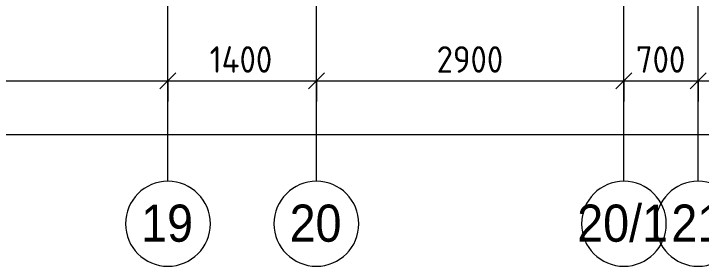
# Model space of a CAD drawing. Header units: millimetres. Extents: x 35224 to 234359, y -8553 to 29000.
# Drawn here: x 69106 to 75589, y -2706 to -329 of the extents above; entities that cross this region are included whole.
import ezdxf

# ---------------------------------------------------------------- set-up
doc = ezdxf.new("R2010")
doc.units = ezdxf.units.MM
for name, color, linetype, lineweight in [('A-ANNO-DIMS', 7, 'Continuous', 9), ('A-ANNO-DIMS-100', 7, 'Continuous', 9), ('Оси', 7, 'Continuous', 9), ('Оси-1', 7, 'Continuous', 20)]:
    doc.layers.add(name, color=color, linetype=linetype, lineweight=lineweight)
doc.styles.add('Arial', font='arial.ttf', dxfattribs={"width": 0.9, "height": 350})
doc.styles.add('ISOCPEUR', font='isocpeur.ttf', dxfattribs={"width": 0.9, "height": 250})
doc.dimstyles.new('ISO-2_5_0_9К_БОЛЬШОЙ', dxfattribs={"dimscale": 304.8, "dimtxt": 248.995294, "dimasz": 0.492126, "dimexe": 0.393701, "dimexo": 0.984252, "dimgap": 0, "dimtad": 1, "dimdec": 0, "dimrnd": 10, "dimzin": 0, "dimdsep": 46, "dimtxsty": 'ISOCPEUR', "dimblk1": 'OBLIQUE', "dimblk2": 'OBLIQUE', "dimsah": 1, "dimcen": 0.09, "dimdle": 0.393701, "dimazin": 0, "dimtfac": 1, "dimtdec": 4, "dimtix": 1, "dimtmove": 0, "dimatfit": 3, "dimfxl": 1, "dimtvp": 1, "dimtolj": 1, "dimtzin": 0, "dimarcsym": 2})

# ---------------------------------------------------------------- blocks, each defined once
blk = doc.blocks.new('Ось сетки - D8-29747960-План расстановки осветительного оборудования 3 этажа в осях 12-23')
at = {"layer": 'Оси-1'}
for start, end in [(360, 180), (180, 360)]:
    blk.add_arc((0, 0), 4, start, end, dxfattribs=at)
blk = doc.blocks.new('DIMBLOCK66-План расстановки осветительного оборудования 3 этажа в осях 12-23')
at = {"layer": 'A-ANNO-DIMS-100'}
for p, q in [((38310, -1659.4), (38310, -1345.5)), ((84560, -1659.4), (84560, -1345.5)), ((38190, -1465.5), (84680, -1465.5)), ((38310, -1465.5), (38310, -1659.4)), ((84560, -1465.5), (84560, -1659.4))]:
    blk.add_line(p, q, dxfattribs=at)
at = {"layer": 'A-ANNO-DIMS-100', "lineweight": 20}
for p, q in [((38310, -1465.5), (38385, -1390.5)), ((84560, -1465.5), (84635, -1390.5)), ((38310, -1465.5), (38235, -1540.5)), ((84560, -1465.5), (84485, -1540.5))]:
    blk.add_line(p, q, dxfattribs=at)
at = {"layer": 'A-ANNO-DIMS-100', "color": 0, "insert": (61028, -1138.9), "char_height": 250, "width": 976.828, "attachment_point": 1, "line_spacing_factor": 1.149209, "style": 'ISOCPEUR'}
blk.add_mtext('46250', dxfattribs=at)
blk = doc.blocks.new('_Oblique')
at = {"color": 0, "linetype": 'ByBlock', "lineweight": -2}
blk.add_line((-0.5, -0.5), (0.5, 0.5), dxfattribs=at)
blk = doc.blocks.new('DIMBLOCK79-План расстановки осветительного оборудования 3 этажа в осях 12-23')
at = {"layer": 'A-ANNO-DIMS-100'}
for p, q in [((66460, -1154.7), (66460, -840.7)), ((70560, -1154.7), (70560, -840.7)), ((66460, -960.7), (70560, -960.7)), ((66460, -960.7), (66460, -1154.7)), ((70560, -960.7), (70560, -1154.7))]:
    blk.add_line(p, q, dxfattribs=at)
at = {"layer": 'A-ANNO-DIMS-100', "lineweight": 20}
for p, q in [((66460, -960.7), (66535, -885.7)), ((70560, -960.7), (70635, -885.7)), ((66460, -960.7), (66385, -1035.7)), ((70560, -960.7), (70485, -1035.7))]:
    blk.add_line(p, q, dxfattribs=at)
at = {"layer": 'A-ANNO-DIMS-100', "color": 0, "insert": (68203.5, -634.1), "char_height": 250, "width": 735.494, "attachment_point": 1, "line_spacing_factor": 1.149209, "style": 'ISOCPEUR'}
blk.add_mtext('4100', dxfattribs=at)
blk = doc.blocks.new('DIMBLOCK80-План расстановки осветительного оборудования 3 этажа в осях 12-23')
at = {"layer": 'A-ANNO-DIMS-100'}
for p, q in [((70560, -1154.7), (70560, -840.7)), ((71960, -1154.7), (71960, -840.7)), ((70560, -960.7), (71960, -960.7)), ((70560, -960.7), (70560, -1154.7)), ((71960, -960.7), (71960, -1154.7))]:
    blk.add_line(p, q, dxfattribs=at)
at = {"layer": 'A-ANNO-DIMS-100', "lineweight": 20}
for p, q in [((70560, -960.7), (70635, -885.7)), ((71960, -960.7), (72035, -885.7)), ((70560, -960.7), (70485, -1035.7)), ((71960, -960.7), (71885, -1035.7))]:
    blk.add_line(p, q, dxfattribs=at)
at = {"layer": 'A-ANNO-DIMS-100', "color": 0, "insert": (70953.5, -634.1), "char_height": 250, "width": 735.494, "attachment_point": 1, "line_spacing_factor": 1.149209, "style": 'ISOCPEUR'}
blk.add_mtext('1400', dxfattribs=at)
blk = doc.blocks.new('DIMBLOCK81-План расстановки осветительного оборудования 3 этажа в осях 12-23')
at = {"layer": 'A-ANNO-DIMS-100'}
for p, q in [((71960, -1154.7), (71960, -840.7)), ((74860, -1154.7), (74860, -840.7)), ((71960, -960.7), (74860, -960.7)), ((71960, -960.7), (71960, -1154.7)), ((74860, -960.7), (74860, -1154.7))]:
    blk.add_line(p, q, dxfattribs=at)
at = {"layer": 'A-ANNO-DIMS-100', "lineweight": 20}
for p, q in [((71960, -960.7), (72035, -885.7)), ((74860, -960.7), (74935, -885.7)), ((71960, -960.7), (71885, -1035.7)), ((74860, -960.7), (74785, -1035.7))]:
    blk.add_line(p, q, dxfattribs=at)
at = {"layer": 'A-ANNO-DIMS-100', "color": 0, "insert": (73094, -634.1), "char_height": 250, "width": 758.478, "attachment_point": 1, "line_spacing_factor": 1.149209, "style": 'ISOCPEUR'}
blk.add_mtext('2900', dxfattribs=at)
blk = doc.blocks.new('DIMBLOCK82-План расстановки осветительного оборудования 3 этажа в осях 12-23')
at = {"layer": 'A-ANNO-DIMS-100'}
for p, q in [((74860, -1154.7), (74860, -840.7)), ((75560, -1154.7), (75560, -840.7)), ((74860, -960.7), (75560, -960.7)), ((74860, -960.7), (74860, -1154.7)), ((75560, -960.7), (75560, -1154.7))]:
    blk.add_line(p, q, dxfattribs=at)
at = {"layer": 'A-ANNO-DIMS-100', "lineweight": 20}
for p, q in [((74860, -960.7), (74935, -885.7)), ((75560, -960.7), (75635, -885.7)), ((74860, -960.7), (74785, -1035.7)), ((75560, -960.7), (75485, -1035.7))]:
    blk.add_line(p, q, dxfattribs=at)
at = {"layer": 'A-ANNO-DIMS-100', "color": 0, "insert": (74973, -634.1), "char_height": 250, "width": 568.858, "attachment_point": 1, "line_spacing_factor": 1.149209, "style": 'ISOCPEUR'}
blk.add_mtext('700', dxfattribs=at)
blk = doc.blocks.new('DIMBLOCK83-План расстановки осветительного оборудования 3 этажа в осях 12-23')
at = {"layer": 'A-ANNO-DIMS-100'}
for p, q in [((75560, -1154.7), (75560, -840.7)), ((80660, -1154.7), (80660, -840.7)), ((75560, -960.7), (80660, -960.7)), ((75560, -960.7), (75560, -1154.7)), ((80660, -960.7), (80660, -1154.7))]:
    blk.add_line(p, q, dxfattribs=at)
at = {"layer": 'A-ANNO-DIMS-100', "lineweight": 20}
for p, q in [((75560, -960.7), (75635, -885.7)), ((80660, -960.7), (80735, -885.7)), ((75560, -960.7), (75485, -1035.7)), ((80660, -960.7), (80585, -1035.7))]:
    blk.add_line(p, q, dxfattribs=at)
at = {"layer": 'A-ANNO-DIMS-100', "color": 0, "insert": (77815.5, -634.1), "char_height": 250, "width": 706.764, "attachment_point": 1, "line_spacing_factor": 1.149209, "style": 'ISOCPEUR'}
blk.add_mtext('5100', dxfattribs=at)

msp = doc.modelspace()

# ---------------------------------------------------------------- linework, layer by layer
at = {"layer": 'Оси'}
for p, q in [((70560, -1906.3), (70560, 593.7)), ((71960, -1906.3), (71960, 593.7)), ((74860, -1906.3), (74860, 593.7)), ((75560, -1906.3), (75560, 593.7))]:
    msp.add_line(p, q, dxfattribs=at)

# ---------------------------------------------------------------- block references
at = {"layer": 'Оси-1', "xscale": 99.99999999999993, "yscale": 99.99999999999993, "zscale": 99.99999999999993}
for p in [(70560, -2306.3), (71960, -2306.3), (74860, -2306.3), (75560, -2306.3)]:
    msp.add_blockref('Ось сетки - D8-29747960-План расстановки осветительного оборудования 3 этажа в осях 12-23', p, dxfattribs=at)

# ---------------------------------------------------------------- texts
at = {"layer": 'Оси', "char_height": 350, "attachment_point": 1, "style": 'Arial'}
for s, insert, width in [('19', (70307.4, -2125.6), 606.076), ('20', (71707.4, -2125.6), 606.076), ('20/1', (74419.7, -2125.6), 1060.633), ('21', (75307.4, -2125.6), 606.076)]:
    msp.add_mtext(s, dxfattribs=dict(at, insert=insert, width=width))

# ---------------------------------------------------------------- dimensions: what is measured, and where the dimension line sits
at = {"layer": 'A-ANNO-DIMS'}
for base, p1, p2, override, picture, middle in [((70560, -960.7), (66460, -854.7), (70560, -854.7), {"dimpost": '<>', "dimfxl": 4100}, 'DIMBLOCK79-План расстановки осветительного оборудования 3 этажа в осях 12-23', (68510, -835.7)), ((71960, -960.7), (70560, -854.7), (71960, -854.7), {"dimpost": '<>', "dimfxl": 1400}, 'DIMBLOCK80-План расстановки осветительного оборудования 3 этажа в осях 12-23', (71260, -835.7)), ((74860, -960.7), (71960, -854.7), (74860, -854.7), {"dimpost": '<>', "dimfxl": 2900}, 'DIMBLOCK81-План расстановки осветительного оборудования 3 этажа в осях 12-23', (73410, -835.7)), ((75560, -960.7), (74860, -854.7), (75560, -854.7), {"dimpost": '<>', "dimfxl": 700}, 'DIMBLOCK82-План расстановки осветительного оборудования 3 этажа в осях 12-23', (75210, -835.7)), ((80660, -960.7), (75560, -854.7), (80660, -854.7), {"dimpost": '<>', "dimfxl": 5100}, 'DIMBLOCK83-План расстановки осветительного оборудования 3 этажа в осях 12-23', (78110, -835.7)), ((84560, -1465.5), (38310, -1359.4), (84560, -1359.4), {"dimpost": '<>', "dimfxl": 46250}, 'DIMBLOCK66-План расстановки осветительного оборудования 3 этажа в осях 12-23', (61435, -1340.5))]:
    dim = msp.add_linear_dim(base=base, p1=p1, p2=p2, dimstyle='ISO-2_5_0_9К_БОЛЬШОЙ', override=override, dxfattribs=at)
    dim.commit()
    dim.dimension.update_dxf_attribs({"geometry": picture, "text_midpoint": middle})

doc.saveas('drawing.dxf')
